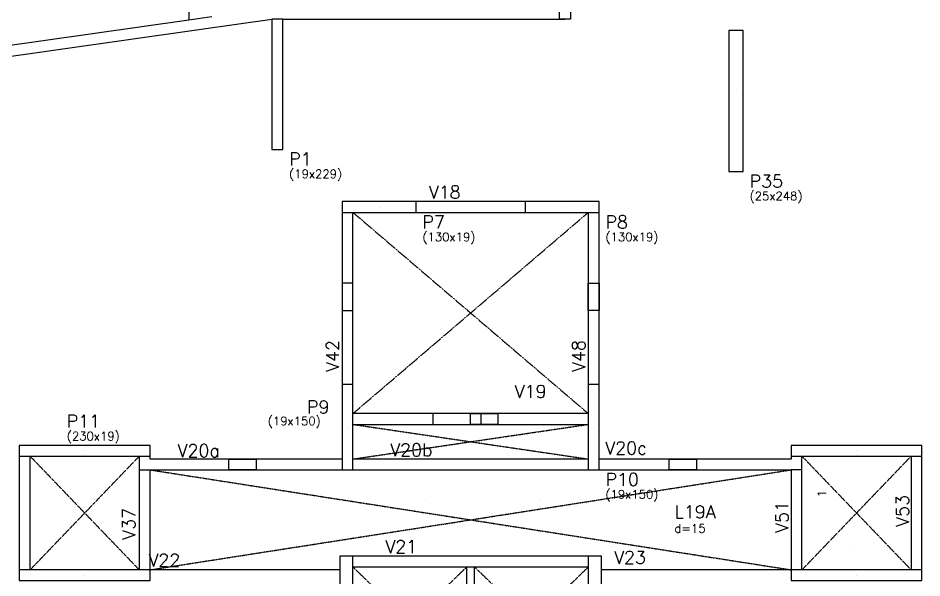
# Model space of a CAD drawing. Extents: x -40810 to 33675, y -2018 to 21213.
# Drawn here: x -47 to 1544, y 9591 to 10576 of the extents above; entities that cross this region are included whole.
import ezdxf

# ---------------------------------------------------------------- set-up
doc = ezdxf.new("R2010")
doc.units = 0
doc.linetypes.add('TRAZO_HUECO', pattern=[0.75, 0.5, -0.25])
for name, color, linetype in [('1', 5, 'Continuous'), ('10', 7, 'Continuous'), ('12', 3, 'Continuous'), ('13', 7, 'Continuous'), ('18', 9, 'Continuous'), ('241', 7, 'TRAZO_HUECO'), ('242', 3, 'Continuous'), ('3', 2, 'Continuous'), ('4', 2, 'Continuous'), ('8', 5, 'Continuous'), ('9', 3, 'Continuous')]:
    doc.layers.add(name, color=color, linetype=linetype)
doc.styles.get("Standard").update_dxf_attribs({"font": 'romans.shx', "width": 0.8})

msp = doc.modelspace()

# ---------------------------------------------------------------- linework, layer by layer
at = {"layer": '1'}
for p, q in [((683.801, 9860.825), (683.801, 9879.825)), ((683.801, 9860.825), (683.801, 9879.825)), ((767.801, 9879.817), (767.801, 9860.825)), ((767.801, 9879.817), (767.801, 9860.825))]:
    msp.add_line(p, q, dxfattribs=at)
for points in [[(254.066, 10952.825), (254.066, 10572.38)], [(294.066, 10578.048), (254.066, 10572.38)], [(254.066, 10572.38), (-85.934, 10524.202)], [(275.399, 10556.213), (400.066, 10573.878)], [(409.566, 10573.825), (409.566, 10573.825)], [(419.066, 10573.825), (915.566, 10573.825)], [(-104.601, 10502.367), (275.399, 10556.213)], [(845.566, 10252.825), (653.566, 10252.825)], [(523.566, 10233.825), (523.566, 9930.825)], [(542.566, 9930.825), (542.566, 10233.825)], [(653.566, 10233.825), (845.566, 10233.825)], [(956.566, 10233.825), (956.566, 9930.825)], [(975.566, 9930.825), (975.566, 10233.825)], [(956.566, 9879.825), (542.566, 9879.825)], [(542.566, 9860.825), (956.566, 9860.825)], [(-44.434, 9804.825), (-44.434, 9604.825)], [(-25.434, 9604.825), (-25.434, 9804.825)], [(166.566, 9804.825), (166.566, 9790.325)], [(185.566, 9799.825), (185.566, 9804.825)], [(185.566, 9804.825), (185.566, 9804.825)], [(523.566, 9799.825), (185.566, 9799.825)], [(956.566, 9799.825), (542.566, 9799.825)], [(1313.566, 9799.825), (975.566, 9799.825)], [(1313.566, 9804.825), (1313.566, 9799.825)], [(1313.566, 9804.825), (1313.566, 9804.825)], [(1332.566, 9790.325), (1332.566, 9804.825)], [(1524.566, 9804.825), (1524.566, 9604.825)], [(1543.566, 9604.825), (1543.566, 9804.825)], [(166.566, 9790.325), (166.566, 9604.825)], [(166.566, 9780.825), (185.566, 9780.825)], [(185.566, 9780.825), (523.566, 9780.825)], [(185.566, 9604.825), (185.566, 9780.825)], [(542.566, 9780.825), (956.566, 9780.825)], [(975.566, 9780.825), (1313.566, 9780.825)], [(1313.566, 9780.825), (1313.566, 9604.825)], [(1332.566, 9780.825), (1313.566, 9780.825)], [(1332.566, 9604.825), (1332.566, 9790.325)], [(752.066, 9628.825), (542.566, 9628.825)], [(956.566, 9628.825), (752.066, 9628.825)], [(542.566, 9609.825), (742.566, 9609.825)], [(742.566, 9609.825), (742.566, 9414.825)], [(742.566, 9609.825), (956.566, 9609.825)], [(756.566, 9414.825), (756.566, 9609.825)], [(519.566, 9604.825), (185.566, 9604.825)], [(185.566, 9604.825), (185.566, 9604.825)], [(1313.566, 9604.825), (979.566, 9604.825)]]:
    msp.add_lwpolyline(points, dxfattribs=at)
at = {"layer": '18'}
for points in [[(542.566, 10061.332), (542.566, 10109.332), (523.566, 10109.332), (523.566, 10061.332), (542.566, 10061.332)], [(956.566, 10061.332), (956.566, 10109.332), (975.566, 10109.332), (975.566, 10061.332), (956.566, 10061.332)], [(797.566, 9860.825), (749.566, 9860.825), (749.566, 9879.825), (797.566, 9879.825), (797.566, 9860.825)], [(372.213, 9780.825), (324.213, 9780.825), (324.213, 9799.825), (372.213, 9799.825), (372.213, 9780.825)], [(1146.932, 9780.825), (1098.932, 9780.825), (1098.932, 9799.825), (1146.932, 9799.825), (1146.932, 9780.825)]]:
    msp.add_lwpolyline(points, dxfattribs=at)
at = {"layer": '241'}
for p, q in [((542.566, 9879.825), (956.566, 10233.825)), ((542.566, 10233.825), (956.566, 9879.825)), ((542.566, 9799.825), (956.566, 9860.825)), ((542.566, 9860.825), (956.566, 9799.825)), ((-25.434, 9604.825), (166.566, 9804.825)), ((-25.434, 9804.825), (166.566, 9604.825)), ((1332.566, 9604.825), (1524.566, 9804.825)), ((1332.566, 9804.825), (1524.566, 9604.825)), ((185.566, 9604.825), (1313.566, 9780.825)), ((185.566, 9780.825), (1313.566, 9604.825)), ((542.566, 9414.825), (742.566, 9609.825)), ((542.566, 9609.825), (742.566, 9414.825)), ((756.566, 9414.825), (956.566, 9609.825)), ((756.566, 9609.825), (956.566, 9414.825))]:
    msp.add_line(p, q, dxfattribs=at)
at = {"layer": '242'}
for p, q in [((409.566, 10459.325), (409.566, 10459.325)), ((1216.566, 10449.825), (1216.566, 10449.825)), ((588.566, 10243.325), (588.566, 10243.325)), ((910.566, 10243.325), (910.566, 10243.325)), ((533.066, 9855.825), (533.066, 9855.825)), ((966.066, 9855.825), (966.066, 9855.825)), ((71.066, 9814.325), (71.066, 9814.325)), ((1428.066, 9814.325), (1428.066, 9814.325)), ((670.655, 9729.105), (670.655, 9729.105)), ((871.845, 9729.105), (871.845, 9729.105)), ((443.618, 9649.491), (443.618, 9649.491)), ((1422.891, 9639.373), (1422.891, 9639.373)), ((71.066, 9595.325), (71.066, 9595.325)), ((1428.036, 9595.325), (1428.036, 9595.325))]:
    msp.add_line(p, q, dxfattribs=at)
at = {"layer": '3'}
for points in [[(400.066, 10344.825), (419.066, 10344.825), (419.066, 10573.825), (400.066, 10573.825), (400.066, 10344.825)], [(1204.066, 10305.825), (1229.066, 10305.825), (1229.066, 10553.825), (1204.066, 10553.825), (1204.066, 10305.825)], [(523.566, 10233.825), (653.566, 10233.825), (653.566, 10252.825), (523.566, 10252.825), (523.566, 10233.825)], [(845.566, 10233.825), (975.566, 10233.825), (975.566, 10252.825), (845.566, 10252.825), (845.566, 10233.825)], [(523.566, 9780.825), (542.566, 9780.825), (542.566, 9930.825), (523.566, 9930.825), (523.566, 9780.825)], [(956.566, 9780.825), (975.566, 9780.825), (975.566, 9930.825), (956.566, 9930.825), (956.566, 9780.825)], [(-44.434, 9804.825), (185.566, 9804.825), (185.566, 9823.825), (-44.434, 9823.825), (-44.434, 9804.825)], [(1313.566, 9804.825), (1543.566, 9804.825), (1543.566, 9823.825), (1313.566, 9823.825), (1313.566, 9804.825)], [(519.566, 9395.825), (542.566, 9395.825), (542.566, 9628.825), (519.566, 9628.825), (519.566, 9395.825)], [(956.566, 9395.825), (979.566, 9395.825), (979.566, 9628.825), (956.566, 9628.825), (956.566, 9395.825)], [(-44.434, 9585.825), (185.566, 9585.825), (185.566, 9604.825), (-44.434, 9604.825), (-44.434, 9585.825)], [(1313.566, 9585.825), (1543.566, 9585.825), (1543.566, 9604.825), (1313.566, 9604.825), (1313.566, 9585.825)]]:
    msp.add_lwpolyline(points, dxfattribs=at)
at = {"layer": '4'}
msp.add_lwpolyline([(906.066, 10592.825), (925.066, 10592.825), (925.066, 10573.825), (906.066, 10573.825), (906.066, 10592.825)], dxfattribs=at)

# ---------------------------------------------------------------- texts
at = {"layer": '10'}
msp.add_text('L19A', height=22.5, dxfattribs=at).set_placement((1108.272, 9695.721))
at = {"layer": '12'}
for s, p in [('(19x229)', (430.316, 10294.2)), ('(25x248)', (1240.316, 10255.2)), ('(130x19)', (664.816, 10183.2)), ('(130x19)', (986.816, 10183.2)), ('(19x150)', (392.731, 9859.236)), ('(230x19)', (39.06, 9832.551)), ('(19x150)', (986.816, 9730.2))]:
    msp.add_text(s, height=15, dxfattribs=at).set_placement(p)
at = {"layer": '13'}
msp.add_text('d=15', height=15, dxfattribs=at).set_placement((1108.272, 9670.221))
at = {"layer": '8'}
for s, p in [('V18', (676.066, 10258.45)), ('V19', (827.138, 9907.568)), ('V20c', (986.53, 9807.831)), ('V20a', (234.068, 9803.283)), ('V20b', (608.078, 9804.606)), ('V21', (599.644, 9634.45)), ('V23', (1002.066, 9615.45)), ('V22', (182.738, 9610.45))]:
    msp.add_text(s, height=22.5, dxfattribs=at).set_placement(p)
for s, height, p in [('V42', 22.5, (517.941, 9953.325)), ('V48', 22.5, (950.941, 9953.325)), ('1', 15, (1375.181, 9732.459)), ('V53', 22.5, (1520.534, 9680.685)), ('V51', 22.5, (1308.431, 9669.981)), ('V37', 22.5, (159.551, 9657.915))]:
    msp.add_text(s, height=height, rotation=90, dxfattribs=at).set_placement(p)
at = {"layer": '9'}
for s, p in [('P1', (430.316, 10316.7)), ('P35', (1240.316, 10277.7)), ('P7', (664.816, 10205.7)), ('P8', (986.816, 10205.7)), ('P9', (461.689, 9880.141)), ('P11', (39.06, 9855.051)), ('P10', (986.816, 9752.7))]:
    msp.add_text(s, height=22.5, dxfattribs=at).set_placement(p)

doc.saveas('drawing.dxf')
